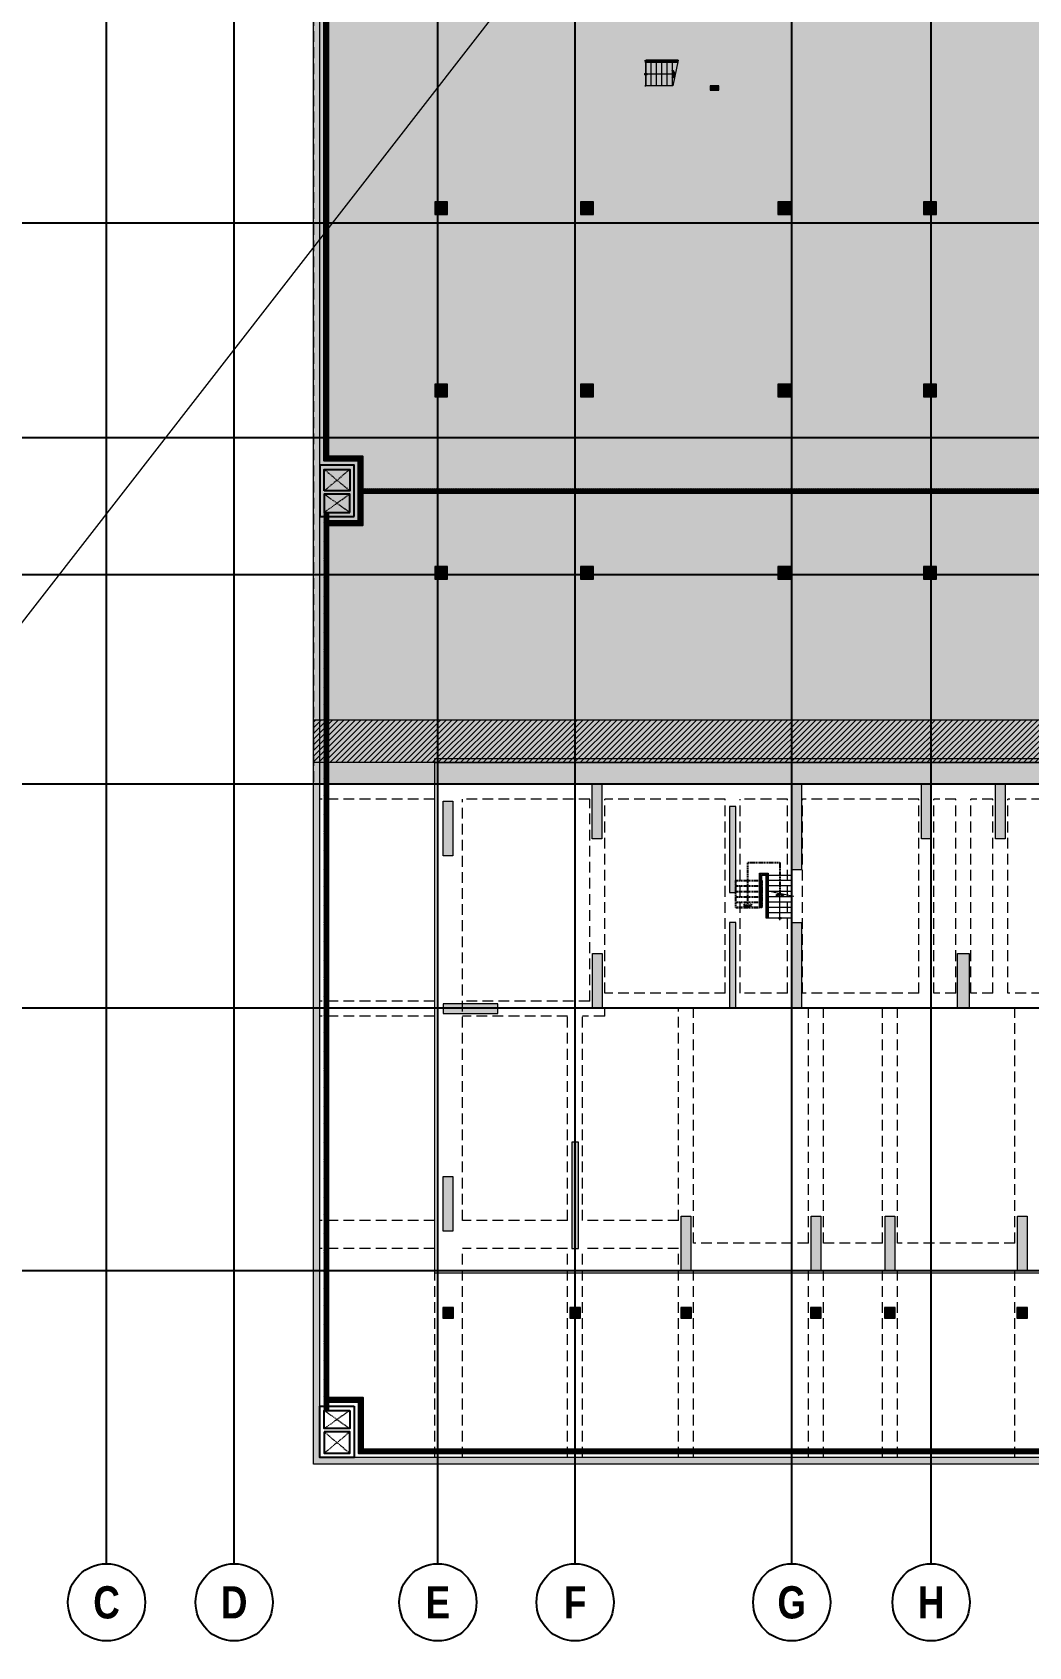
# Model space of a CAD drawing. Header units: millimetres. Extents: x 2356525 to 2927188, y -665534 to -417818.
# Drawn here: x 2423695 to 2470158, y -627497 to -552231 of the extents above; entities that cross this region are included whole.
import ezdxf
from ezdxf.enums import TextEntityAlignment as Align
from ezdxf.xclip import XClip

# ---------------------------------------------------------------- set-up
doc = ezdxf.new("R2010")
doc.units = ezdxf.units.MM
doc.header["$LTSCALE"] = 200
doc.header["$MEASUREMENT"] = 0
doc.header["$XCLIPFRAME"] = 0
for name, pattern in [('CHG_XX_Cot_Ham 2$0$MB_Luoi truc$0$HTT Hidden 21', [3, 2, -1]), ('CHG_XX_Damsan_Ham 2$0$CHG_XX_Damsan_Ham 2$0$HIDDEN', [0.375, 0.25, -0.125]), ('CHG_XX_Damsan_Ham 2$0$MB Ham 2$0$HIDDEN', [0.375, 0.25, -0.125]), ('CHG_XX_Damsan_Ham 2$0$MB Ham 2$0$Hidden21', [3, 2, -1]), ('CHG_XX_Luoi truc$0$MB_Luoi truc$0$Center101', [13, 10, -1, 1, -1])]:
    doc.linetypes.add(name, pattern=pattern)
doc.layers.get('0').update_dxf_attribs({"lineweight": 9})
doc.layers.get('Defpoints').update_dxf_attribs({"color": 10, "lineweight": 0})
for name, color, linetype in [('CHG_XX_Cot_Ham 2$0$mb_cot tang 1-3$0$Concrete Line', 6, 'Continuous'), ("CHG_XX_Damsan_Ham 2$0$CHG_XX_Damsan_Ham 2$0$'S_General_Hatch_8", 8, 'Continuous'), ('CHG_XX_Damsan_Ham 2$0$CHG_XX_Damsan_Ham 2$0$MEP-00-GENERAL-35', 2, 'Continuous'), ('CHG_XX_Damsan_Ham 2$0$MB Ham 2$0$Staircase', 30, 'Continuous'), ('CHG_XX_Damsan_Ham 2$0$MB Ham 2$0$Staircase Hidden', 34, 'CHG_XX_Damsan_Ham 2$0$MB Ham 2$0$Hidden21'), ('CHG_XX_Luoi truc$0$Grid', 34, 'Continuous'), ('CHG_XX_Luoi truc$0$Grid Line', 251, 'CHG_XX_Luoi truc$0$MB_Luoi truc$0$Center101')]:
    doc.layers.add(name, color=color, linetype=linetype)
for name, color, linetype, lineweight, plot in [('CHG_XX_Cot_Ham 2$0$NS-Column-H2', 90, 'Continuous', 13, False), ('CHG_XX_Cot_Ham 2$0$NS-Column-H2 @ 1', 90, 'Continuous', 13, False), ('CHG_XX_Cot_Ham 2$0$NS-Column-H2 @ 150', 90, 'Continuous', 13, False)]:
    doc.layers.add(name, color=color, linetype=linetype, lineweight=lineweight, plot=plot)
for name, color, linetype, lineweight in [('CHG_XX_Cot_Ham 2$0$NS-Pier-H2', 150, 'Continuous', 13), ('CHG_XX_Cot_Ham 2$0$NS-Pier-H2 @ 1', 150, 'Continuous', 13), ('CHG_XX_Cot_Ham 2$0$NS-Pier-H2 @ 150', 150, 'Continuous', 13), ("CHG_XX_Damsan_Ham 2$0$CHG_XX_Damsan_Ham 2$0$'S_General_Hidden_1 Thin", 1, 'CHG_XX_Damsan_Ham 2$0$CHG_XX_Damsan_Ham 2$0$HIDDEN', 18), ('CHG_XX_Damsan_Ham 2$0$CHG_XX_Damsan_Ham 2$0$CHG_XX_Damsan_Ham 2$0$Start net bao', 3, 'Continuous', 18), ('CHG_XX_Damsan_Ham 2$0$CHG_XX_Damsan_Ham 2$0$DBAO', 3, 'Continuous', 13), ('CHG_XX_Damsan_Ham 2$0$CHG_XX_Damsan_Ham 2$0$DMo', 9, 'CHG_XX_Damsan_Ham 2$0$CHG_XX_Damsan_Ham 2$0$HIDDEN', 9), ('CHG_XX_Damsan_Ham 2$0$CHG_XX_Damsan_Ham 2$0$DTE-MEP-H-SLAB TEXT', 3, 'Continuous', 0), ('CHG_XX_Damsan_Ham 2$0$CHG_XX_Damsan_Ham 2$0$HATCH', 154, 'Continuous', 9), ('CHG_XX_Damsan_Ham 2$0$CHG_XX_Damsan_Ham 2$0$mach ngung thi cong', 6, 'Continuous', 13), ('CHG_XX_Damsan_Ham 2$0$CHG_XX_Damsan_Ham 2$0$Start hatch', 8, 'Continuous', 25), ('CHG_XX_Damsan_Ham 2$0$CHG_XX_Damsan_Ham 2$0$Start hatch @ 1', 8, 'Continuous', 25), ('CHG_XX_Damsan_Ham 2$0$CHG_XX_Damsan_Ham 2$0$Start net bao', 3, 'Continuous', 18), ('CHG_XX_Damsan_Ham 2$0$HATCH', 57, 'Continuous', 9), ('CHG_XX_Damsan_Ham 2$0$mach ngung thi cong', 6, 'Continuous', 13), ('CHG_XX_Damsan_Ham 2$0$tam cap ram', 8, 'Continuous', 5)]:
    doc.layers.add(name, color=color, linetype=linetype, lineweight=lineweight)
doc.styles.add('CHG_XX_Luoi truc$0$MB_Luoi truc$0$Grid A-F$0$VNI-HelveCB', font='')
doc.styles.get('CHG_XX_Luoi truc$0$MB_Luoi truc$0$Grid A-F$0$VNI-HelveCB').set_extended_font_data('VNI-Helve-Condense', bold=True)
pattern_1 = [(45, (273994.73, -8650), (-44.194174, 44.194174), []), (135, (273994.73, -8650), (-44.194174, -44.194174), [])]

# ---------------------------------------------------------------- blocks, each defined once
blk = doc.blocks.new('*U865')
at = {"layer": 'CHG_XX_Cot_Ham 2$0$NS-Column-H2 @ 1'}
h = blk.add_hatch(color=256, dxfattribs=at)
h.dxf.hatch_style = 1
h.paths.add_polyline_path([(-300, -300), (-300, 300), (300, 300), (300, -300)])
at = {"layer": 'CHG_XX_Cot_Ham 2$0$NS-Column-H2 @ 150'}
h = blk.add_hatch(color=256, dxfattribs=at)
h.dxf.hatch_style = 1
h.paths.add_polyline_path([(-300, -300), (-300, 300), (300, 300), (300, -300)])
blk = doc.blocks.new('CHG_XX_Cot_Ham 2$0$HoBoi_C600x600')
at = {"layer": 'CHG_XX_Cot_Ham 2$0$NS-Column-H2'}
blk.add_lwpolyline([(300, -300), (300, 300), (-300, 300), (-300, -300)], close=True, dxfattribs=at)
blk.add_blockref('*U865', (0, 0), dxfattribs=at)
blk = doc.blocks.new('*U864')
at = {"layer": 'CHG_XX_Cot_Ham 2$0$NS-Pier-H2 @ 1'}
h = blk.add_hatch(color=256, dxfattribs=at)
h.dxf.hatch_style = 1
h.paths.add_polyline_path([(450, 0), (0, 0), (0, -2550), (450, -2550)])
at = {"layer": 'CHG_XX_Cot_Ham 2$0$NS-Pier-H2 @ 150'}
h = blk.add_hatch(color=256, dxfattribs=at)
h.dxf.hatch_style = 1
h.paths.add_polyline_path([(450, 0), (0, 0), (0, -2550), (450, -2550)])
blk = doc.blocks.new('CHG_XX_Cot_Ham 2$0$Block A_C450x2250')
at = {"layer": 'CHG_XX_Cot_Ham 2$0$NS-Pier-H2'}
blk.add_lwpolyline([(450, -2550), (0, -2550), (0, 0), (450, 0)], close=True, dxfattribs=at)
blk.add_blockref('*U864', (0, 0), dxfattribs=at)
blk = doc.blocks.new('CHG_XX_Cot_Ham 2$0$Block A_C4950x300')
at = {"layer": 'CHG_XX_Cot_Ham 2$0$NS-Pier-H2'}
h = blk.add_hatch(color=256, dxfattribs=at)
h.dxf.hatch_style = 1
h.paths.add_polyline_path([(4950, -300), (4950, 0), (0, 0), (0, -300)])
blk.add_lwpolyline([(4950, -300), (4950, 0), (0, 0), (0, -300)], close=True, dxfattribs=at)
blk = doc.blocks.new('CHG_XX_Cot_Ham 2$0$300x9400')
at = {"layer": 'CHG_XX_Cot_Ham 2$0$NS-Pier-H2'}
h = blk.add_hatch(color=5, dxfattribs=at)
h.dxf.hatch_style = 1
h.paths.add_polyline_path([(0, -4000), (300, -4000), (300, 0), (0, 0)])
h.paths.add_polyline_path([(300, -5400), (0, -5400), (0, -9400), (300, -9400)])
for points in [[(300, 0), (0, 0), (0, -4000), (300, -4000)], [(300, -5400), (0, -5400), (0, -9400), (300, -9400)]]:
    blk.add_lwpolyline(points, close=True, dxfattribs=at)
blk = doc.blocks.new('CHG_XX_Cot_Ham 2$0$Block A_C10450x300')
at = {"layer": 'CHG_XX_Cot_Ham 2$0$NS-Pier-H2'}
h = blk.add_hatch(color=256, dxfattribs=at)
h.dxf.hatch_style = 1
h.paths.add_polyline_path([(6450, 0), (6450, -450), (10450, -450), (10450, 0)])
h.paths.add_polyline_path([(4000, -450), (4000, 0), (0, 0), (0, -450)])
for points in [[(0, 0), (4000, 0), (4000, -450), (0, -450)], [(6450, 0), (10450, 0), (10450, -450), (6450, -450)]]:
    blk.add_lwpolyline(points, close=True, dxfattribs=at)
blk = doc.blocks.new('*U866')
at = {"layer": 'CHG_XX_Cot_Ham 2$0$NS-Column-H2 @ 1'}
h = blk.add_hatch(color=256, dxfattribs=at)
h.dxf.hatch_style = 1
h.paths.add_polyline_path([(-250, -250), (-250, 250), (250, 250), (250, -250)])
at = {"layer": 'CHG_XX_Cot_Ham 2$0$NS-Column-H2 @ 150'}
h = blk.add_hatch(color=256, dxfattribs=at)
h.dxf.hatch_style = 1
h.paths.add_polyline_path([(-250, -250), (-250, 250), (250, 250), (250, -250)])
blk = doc.blocks.new('CHG_XX_Cot_Ham 2$0$500x500')
at = {"layer": 'CHG_XX_Cot_Ham 2$0$NS-Column-H2'}
blk.add_lwpolyline([(250, -250), (250, 250), (-250, 250), (-250, -250)], close=True, dxfattribs=at)
blk.add_blockref('*U866', (0, 0), dxfattribs=at)
blk = doc.blocks.new('*U867')
at = {"layer": 'CHG_XX_Cot_Ham 2$0$NS-Pier-H2 @ 1'}
h = blk.add_hatch(color=256, dxfattribs=at)
h.dxf.hatch_style = 1
h.paths.add_polyline_path([(550, 0), (0, 0), (0, -2550), (550, -2550)])
at = {"layer": 'CHG_XX_Cot_Ham 2$0$NS-Pier-H2 @ 150'}
h = blk.add_hatch(color=256, dxfattribs=at)
h.dxf.hatch_style = 1
h.paths.add_polyline_path([(550, 0), (0, 0), (0, -2550), (550, -2550)])
blk = doc.blocks.new('CHG_XX_Cot_Ham 2$0$550x2550')
at = {"layer": 'CHG_XX_Cot_Ham 2$0$NS-Pier-H2'}
blk.add_lwpolyline([(550, -2550), (0, -2550), (0, 0), (550, 0)], close=True, dxfattribs=at)
blk.add_blockref('*U867', (0, 0), dxfattribs=at)
blk = doc.blocks.new('*U840')
at = {"layer": 'CHG_XX_Luoi truc$0$Grid', "lineweight": -2}
blk.add_line((0, -3), (0, 0), dxfattribs=at)
blk.add_circle((0, -9), 6, dxfattribs=at)
at = {"layer": 'CHG_XX_Luoi truc$0$Grid Line'}
blk.add_line((0, 0), (0, 608), dxfattribs=at)
at = {"layer": 'CHG_XX_Luoi truc$0$Grid', "lineweight": -2, "style": 'CHG_XX_Luoi truc$0$MB_Luoi truc$0$Grid A-F$0$VNI-HelveCB'}
for tag, p in [('GRIDSUB', (0, 617)), ('GRID', (0, -9))]:
    blk.add_attdef(tag, text='', height=5, dxfattribs=at).set_placement(p, align=Align.MIDDLE)
blk = doc.blocks.new('*U835')
at = {"layer": 'CHG_XX_Luoi truc$0$Grid', "lineweight": -2}
blk.add_line((0, -3), (0, 0), dxfattribs=at)
blk.add_circle((0, -9), 6, dxfattribs=at)
at = {"layer": 'CHG_XX_Luoi truc$0$Grid Line'}
blk.add_line((0, 0), (0, 608), dxfattribs=at)
at = {"layer": 'CHG_XX_Luoi truc$0$Grid', "lineweight": -2, "style": 'CHG_XX_Luoi truc$0$MB_Luoi truc$0$Grid A-F$0$VNI-HelveCB'}
for tag, p in [('GRIDSUB', (0, 617)), ('GRID', (0, -9))]:
    blk.add_attdef(tag, text='', height=5, dxfattribs=at).set_placement(p, align=Align.MIDDLE)
blk = doc.blocks.new('*U837')
at = {"layer": 'CHG_XX_Luoi truc$0$Grid Line'}
blk.add_line((0, 0), (0, 438), dxfattribs=at)
at = {"layer": 'CHG_XX_Luoi truc$0$Grid', "lineweight": -2, "style": 'CHG_XX_Luoi truc$0$MB_Luoi truc$0$Grid A-F$0$VNI-HelveCB'}
for tag, p in [('GRIDSUB', (0, 447)), ('GRID', (0, -9))]:
    blk.add_attdef(tag, text='', height=5, dxfattribs=at).set_placement(p, align=Align.MIDDLE)
blk = doc.blocks.new('CHG_XX_Luoi truc')
at = {"layer": 'CHG_XX_Luoi truc$0$Grid'}
ref = blk.add_blockref('*U835', (22700, -12747), dxfattribs=dict(at, xscale=300, yscale=300, zscale=300))
ref.add_attrib('GRID', 'C', dxfattribs={"lineweight": -2, "height": 1500, "style": 'CHG_XX_Luoi truc$0$MB_Luoi truc$0$Grid A-F$0$VNI-HelveCB'}).set_placement((22700, -15447), align=Align.MIDDLE)
ref = blk.add_blockref('*U835', (28650, -12747), dxfattribs=dict(at, xscale=300, yscale=300, zscale=300))
ref.add_attrib('GRID', 'D', dxfattribs={"lineweight": -2, "height": 1500, "style": 'CHG_XX_Luoi truc$0$MB_Luoi truc$0$Grid A-F$0$VNI-HelveCB'}).set_placement((28650, -15447), align=Align.MIDDLE)
ref = blk.add_blockref('*U835', (38150, -12747), dxfattribs=dict(at, xscale=300, yscale=300, zscale=300))
ref.add_attrib('GRID', 'E', dxfattribs={"lineweight": -2, "height": 1500, "style": 'CHG_XX_Luoi truc$0$MB_Luoi truc$0$Grid A-F$0$VNI-HelveCB'}).set_placement((38150, -15447), align=Align.MIDDLE)
ref = blk.add_blockref('*U835', (44550, -12747), dxfattribs=dict(at, xscale=300, yscale=300, zscale=300))
ref.add_attrib('GRID', 'F', dxfattribs={"lineweight": -2, "height": 1500, "style": 'CHG_XX_Luoi truc$0$MB_Luoi truc$0$Grid A-F$0$VNI-HelveCB'}).set_placement((44550, -15447), align=Align.MIDDLE)
ref = blk.add_blockref('*U835', (54650, -12747), dxfattribs=dict(at, xscale=300, yscale=300, zscale=300))
ref.add_attrib('GRID', 'G', dxfattribs={"lineweight": -2, "height": 1500, "style": 'CHG_XX_Luoi truc$0$MB_Luoi truc$0$Grid A-F$0$VNI-HelveCB'}).set_placement((54650, -15447), align=Align.MIDDLE)
ref = blk.add_blockref('*U840', (61150, -12747), dxfattribs=dict(at, xscale=300, yscale=300, zscale=300))
ref.add_attrib('GRID', 'H', dxfattribs={"lineweight": -2, "height": 1500, "style": 'CHG_XX_Luoi truc$0$MB_Luoi truc$0$Grid A-F$0$VNI-HelveCB'}).set_placement((61150, -15447), align=Align.MIDDLE)
at = {"layer": 'CHG_XX_Luoi truc$0$Grid', "xscale": 300.0000000000013, "yscale": 300.0000000000013, "zscale": 300.0000000000013, "rotation": 90}
for p in [(110703, 48850), (110703, 38850), (110703, 32450), (110703, 22700), (110703, 12250), (110703, 0)]:
    blk.add_blockref('*U837', p, dxfattribs=at)
blk = doc.blocks.new('CHG_XX_Cot_Ham 2')
at = {"layer": 'CHG_XX_Cot_Ham 2$0$NS-Column-H2'}
h = blk.add_hatch(color=256, dxfattribs=at)
h.dxf.hatch_style = 1
h.paths.add_polyline_path([(50848.5, 55250), (50848.5, 55050), (51248.5, 55050), (51248.5, 55250)])
at = {"layer": 'CHG_XX_Cot_Ham 2$0$NS-Pier-H2'}
h = blk.add_hatch(color=256, dxfattribs=at)
h.dxf.hatch_style = 1
h.paths.add_polyline_path([(99639.2, 163400), (-10900, 163400), (-10900, 85450), (-300, 85450), (-300, 84050), (32350, 84050), (32350, -9000), (103575.5, -9000), (106050, -6022), (106050, 158254.3)])
h.paths.add_polyline_path([(99533.7, 163100), (105750, 158110.4), (105750, 90450), (105650, 90450), (105750, 90450), (105750, 13850), (105750, 13722.3), (105750, -5913.6), (103434.7, -8700), (93599.8, -8700), (93299.8, -8700), (32650, -8700), (32650, 84350), (0, 84350), (0, 85750), (-10600, 85750), (-10600, 163100), (93600, 163100)], flags=16)
at = {"layer": 'CHG_XX_Cot_Ham 2$0$NS-Column-H2'}
blk.add_lwpolyline([(50848.5, 55250), (50848.5, 55050), (51248.5, 55050), (51248.5, 55250)], close=True, dxfattribs=at)
at = {"layer": 'CHG_XX_Cot_Ham 2$0$NS-Pier-H2'}
for p, q in [((32650, -8700), (32650, 84350)), ((32350, -9000), (32350, 84050)), ((103575.5, -9000), (32350, -9000)), ((93599.8, -8700), (32650, -8700))]:
    blk.add_line(p, q, dxfattribs=at)
at = {"layer": 'CHG_XX_Cot_Ham 2$0$NS-Pier-H2', "linetype": 'CHG_XX_Cot_Ham 2$0$MB_Luoi truc$0$HTT Hidden 21'}
blk.add_lwpolyline([(99639.2, 163400), (106050, 158254.3), (106050, -6022), (103575.5, -9000), (32350, -9000), (32350, 84050), (-300, 84050), (-300, 85450), (-10900, 85450), (-10900, 163400)], close=True, dxfattribs=at)
at = {"layer": 'CHG_XX_Cot_Ham 2$0$mb_cot tang 1-3$0$Concrete Line'}
blk.add_blockref('CHG_XX_Cot_Ham 2$0$300x9400', (51750, 21650), dxfattribs=at)
at = {"layer": 'CHG_XX_Cot_Ham 2$0$NS-Column-H2'}
for name, p in [('CHG_XX_Cot_Ham 2$0$HoBoi_C600x600', (38300, 49550)), ('CHG_XX_Cot_Ham 2$0$HoBoi_C600x600', (45100, 49550)), ('CHG_XX_Cot_Ham 2$0$HoBoi_C600x600', (54300, 49550)), ('CHG_XX_Cot_Ham 2$0$HoBoi_C600x600', (61100, 49550)), ('CHG_XX_Cot_Ham 2$0$HoBoi_C600x600', (38300, 41050)), ('CHG_XX_Cot_Ham 2$0$HoBoi_C600x600', (45100, 41050)), ('CHG_XX_Cot_Ham 2$0$HoBoi_C600x600', (54300, 41050)), ('CHG_XX_Cot_Ham 2$0$HoBoi_C600x600', (61100, 41050)), ('CHG_XX_Cot_Ham 2$0$HoBoi_C600x600', (38300, 32550)), ('CHG_XX_Cot_Ham 2$0$HoBoi_C600x600', (45100, 32550)), ('CHG_XX_Cot_Ham 2$0$HoBoi_C600x600', (54300, 32550)), ('CHG_XX_Cot_Ham 2$0$HoBoi_C600x600', (61100, 32550)), ('CHG_XX_Cot_Ham 2$0$500x500', (38625, -1950)), ('CHG_XX_Cot_Ham 2$0$500x500', (44550, -1950)), ('CHG_XX_Cot_Ham 2$0$500x500', (49725, -1950)), ('CHG_XX_Cot_Ham 2$0$500x500', (55775, -1950)), ('CHG_XX_Cot_Ham 2$0$500x500', (59225, -1950)), ('CHG_XX_Cot_Ham 2$0$500x500', (65400, -1950))]:
    blk.add_blockref(name, p, dxfattribs=at)
at = {"layer": 'CHG_XX_Cot_Ham 2$0$NS-Pier-H2'}
for name, p in [('CHG_XX_Luoi truc', (0, 0)), ('CHG_XX_Cot_Ham 2$0$Block A_C450x2250', (45350, 22700)), ('CHG_XX_Cot_Ham 2$0$Block A_C450x2250', (60700, 22700)), ('CHG_XX_Cot_Ham 2$0$Block A_C450x2250', (64150, 22700)), ('CHG_XX_Cot_Ham 2$0$Block A_C450x2250', (38400, 21900)), ('CHG_XX_Cot_Ham 2$0$Block A_C450x2250', (45352.5, 14800)), ('CHG_XX_Cot_Ham 2$0$Block A_C450x2250', (38400, 4400)), ('CHG_XX_Cot_Ham 2$0$Block A_C450x2250', (49500, 2550)), ('CHG_XX_Cot_Ham 2$0$Block A_C450x2250', (55550, 2550)), ('CHG_XX_Cot_Ham 2$0$Block A_C450x2250', (59000, 2550)), ('CHG_XX_Cot_Ham 2$0$Block A_C450x2250', (65175, 2550))]:
    blk.add_blockref(name, p, dxfattribs=at)
at = {"layer": 'CHG_XX_Cot_Ham 2$0$NS-Pier-H2', "rotation": 90}
for name, p in [('CHG_XX_Cot_Ham 2$0$Block A_C10450x300', (54650, 12250)), ('CHG_XX_Cot_Ham 2$0$Block A_C4950x300', (44400, 1050))]:
    blk.add_blockref(name, p, dxfattribs=at)
at = {"layer": 'CHG_XX_Cot_Ham 2$0$NS-Pier-H2', "xscale": -1, "rotation": 90}
blk.add_blockref('CHG_XX_Cot_Ham 2$0$Block A_C450x2250', (38400, 12450), dxfattribs=at)
at = {"layer": 'Defpoints'}
blk.add_blockref('CHG_XX_Cot_Ham 2$0$550x2550', (62376, 14800), dxfattribs=at)
blk = doc.blocks.new('CHG_XX_Damsan_Ham 2$0$CHG_XX_Damsan_Ham 2$0$sdfsgdh')
at = {"layer": 'CHG_XX_Damsan_Ham 2$0$CHG_XX_Damsan_Ham 2$0$Start hatch', "ltscale": 0.5}
h = blk.add_hatch(dxfattribs=at)
h.set_pattern_fill('ANSI37', color=256, scale=500)
h.set_pattern_definition(pattern_1)
h.paths.add_polyline_path([(43750, -78350), (43550, -78350), (43550, -123131), (45150, -123131), (45150, -125931), (43750, -125931), (43750, -125531), (43550, -125531), (43550, -126131), (43750, -126131), (45350, -126131), (45350, -122931), (43750, -122931)])
h = blk.add_hatch(dxfattribs=at)
h.set_pattern_fill('ANSI37', color=256, scale=500)
h.set_pattern_definition([(45, (-79807.79, -8650), (-44.194174, 44.194174), []), (135, (-79807.79, -8650), (-44.194174, -44.194174), [])])
h.paths.add_polyline_path([(45350, -124435), (45350, -124635), (114450, -124635), (114450, -124435)])
h = blk.add_hatch(dxfattribs=at)
h.set_pattern_fill('ANSI37', color=256, scale=500)
h.set_pattern_definition([(45, (273994.73, -7150), (-44.194174, 44.194174), []), (135, (273994.73, -7150), (-44.194174, -44.194174), [])])
h.paths.add_polyline_path([(99888, -169200), (99488, -169200), (99488, -167800), (102288, -167800), (102288, -169400), (103600, -169400), (103600, -146850), (103600, -146650), (103400, -146650), (103400, -169200), (102488, -169200), (102488, -167600), (99288, -167600), (99288, -169200), (45350, -169200), (45350, -169400), (99888, -169400)])
at = {"layer": 'CHG_XX_Damsan_Ham 2$0$CHG_XX_Damsan_Ham 2$0$Start hatch @ 1', "ltscale": 0.5}
h = blk.add_hatch(dxfattribs=at)
h.set_pattern_fill('ANSI37', color=256, scale=500)
h.set_pattern_definition(pattern_1)
h.paths.add_polyline_path([(43750, -126131), (43550, -126131), (43550, -167400), (43750, -167400), (43750, -167000), (45150, -167000), (45150, -169400), (45350, -169400), (45350, -170700), (45350, -166800), (43750, -166800)])
at = {"layer": 'CHG_XX_Damsan_Ham 2$0$CHG_XX_Damsan_Ham 2$0$DTE-MEP-H-SLAB TEXT', "color": 2, "ltscale": 0.5}
for p, q in [((45350, -124435), (114450, -124435)), ((45350, -124435), (45350, -124635)), ((45350, -124635), (114450, -124635)), ((43550, -125531), (43550, -167400)), ((43750, -125531), (43550, -125531)), ((43750, -125531), (43750, -125931)), ((43750, -126131), (43750, -166800)), ((43750, -167000), (43750, -167400)), ((43750, -167400), (43550, -167400))]:
    blk.add_line(p, q, dxfattribs=at)
at = {"layer": 'CHG_XX_Damsan_Ham 2$0$CHG_XX_Damsan_Ham 2$0$MEP-00-GENERAL-35'}
for points in [[(43750, -125931), (45150, -125931), (45150, -123131), (43550, -123131), (43550, -78350)], [(43750, -126131), (45350, -126131), (45350, -122931), (43750, -122931), (43750, -78950)], [(43750, -166800), (45350, -166800), (45350, -169200), (99288, -169200)], [(43750, -167000), (45150, -167000), (45150, -169400), (99888, -169400)]]:
    blk.add_lwpolyline(points, dxfattribs=at)
for points in [[(44950, -125731), (44950, -123331), (43350, -123331), (43350, -125731)], [(43550, -124531), (43550, -123531), (44750, -123531), (44750, -124531)], [(44750, -125531), (44750, -124681), (43550, -124681), (43550, -125531)], [(44950, -167200), (44950, -169600), (43350, -169600), (43350, -167200)], [(44750, -167400), (44750, -168250), (43550, -168250), (43550, -167400)], [(43550, -168400), (43550, -169400), (44750, -169400), (44750, -168400)]]:
    blk.add_lwpolyline(points, close=True, dxfattribs=at)
blk = doc.blocks.new('CHG_XX_Damsan_Ham 2$0$MB Ham 2$0$Dot')
at = {"linetype": 'ByBlock', "lineweight": -2}
h = blk.add_hatch(color=0, dxfattribs=at)
edge = h.paths.add_edge_path()
edge.add_arc((0, 0), 0.5, 0, 360)
at = {"color": 0, "linetype": 'ByBlock', "lineweight": -2}
blk.add_line((0, -1), (0, 1), dxfattribs=at)
blk.add_circle((0, 0), 0.5, dxfattribs=at)
blk = doc.blocks.new('CHG_XX_Damsan_Ham 2$0$MB Ham 2$0$Arrow 60')
at = {"linetype": 'ByBlock', "lineweight": -2}
h = blk.add_hatch(color=0, dxfattribs=at)
h.paths.add_polyline_path([(1.88, 0.94), (1.65, 1.38), (0, 0.56), (-1.65, 1.38), (-1.88, 0.94), (0, 0)], flags=17)
h.paths.add_polyline_path([(1.65, 1.38), (1.88, 0.94), (0, 0), (-1.88, 0.94), (-1.65, 1.38), (0, 0.56)])
blk.add_hatch(color=0, dxfattribs=at).paths.add_polyline_path([(1.65, 1.38), (1.88, 0.94), (0, 0), (-1.88, 0.94), (-1.65, 1.38), (0, 0.56)])
at = {"color": 0, "linetype": 'ByBlock', "lineweight": -2}
blk.add_lwpolyline([(1.65, 1.38), (1.88, 0.94), (0, 0), (-1.88, 0.94), (-1.65, 1.38), (0, 0.56)], close=True, dxfattribs=at)
blk = doc.blocks.new('*U854')
at = {"layer": 'CHG_XX_Damsan_Ham 2$0$tam cap ram'}
h = blk.add_hatch(dxfattribs=at)
h.set_pattern_fill('_USER', color=256, scale=250, angle=90, pattern_type=0)
h.set_pattern_definition([(90, (2200, 2550), (-250, 2e-14), [])])
h.paths.add_polyline_path([(1200, 2550), (3200, 2550), (3200, 1450), (1200, 1450)])
h.paths.add_polyline_path([(1200, 1400), (3200, 1400), (3200, 1350), (1200, 1350)])
h.paths.add_polyline_path([(1200, 1200), (3200, 1200), (3200, 1150), (1200, 1150)])
h.paths.add_polyline_path([(1200, 1100), (3200, 1100), (3200, 0), (1200, 0)])
at = {"layer": 'CHG_XX_Damsan_Ham 2$0$MB Ham 2$0$Staircase'}
for p, q in [((1200, 0), (1200, 1100)), ((3200, 0), (3200, 1100)), ((0, 0), (4400, 0))]:
    blk.add_line(p, q, dxfattribs=at)
at = {"layer": 'CHG_XX_Damsan_Ham 2$0$MB Ham 2$0$Staircase Hidden'}
for p, q in [((4400, 2550), (4400, 0)), ((4400, 1200), (4400, 1350))]:
    blk.add_line(p, q, dxfattribs=at)
at = {"layer": 'CHG_XX_Damsan_Ham 2$0$tam cap ram'}
for p, q in [((0, 0), (0, 2550)), ((0, 2550), (4400, 2550)), ((1200, 1450), (1200, 2550)), ((1598, 1350), (1848, 2550)), ((1700, 1350), (1950, 2550)), ((3200, 1450), (3200, 2550)), ((600, 550), (600, 2000)), ((600, 2000), (3800, 2000)), ((3800, 550), (3800, 2000)), ((1100, 1100), (1100, 1450)), ((1100, 1450), (3300, 1450)), ((1100, 1100), (3300, 1100)), ((1150, 1150), (1150, 1400)), ((1150, 1400), (3250, 1400)), ((1150, 1150), (3250, 1150)), ((1200, 1150), (1200, 1400)), ((1200, 1400), (1200, 1350)), ((1200, 1350), (3200, 1350)), ((1200, 1200), (3200, 1200)), ((1200, 1200), (1200, 1150)), ((3200, 1150), (3200, 1400)), ((3250, 1150), (3250, 1400)), ((3300, 1100), (3300, 1450)), ((600, 550), (3800, 550))]:
    blk.add_line(p, q, dxfattribs=at)
for points in [[(1200, 2550), (3200, 2550), (3200, 1450), (1200, 1450)], [(1200, 1400), (3200, 1400), (3200, 1350), (1200, 1350)], [(1200, 1200), (3200, 1200), (3200, 1150), (1200, 1150)], [(1200, 1100), (3200, 1100), (3200, 0), (1200, 0)]]:
    blk.add_lwpolyline(points, close=True, dxfattribs=at)
for centre, start, end in [((1200, 1350), 90, 180), ((3200, 1350), 0, 90), ((1200, 1200), 180, 270), ((3200, 1200), 270, 0)]:
    blk.add_arc(centre, 1200, start, end, dxfattribs=at)
at = {"layer": 'CHG_XX_Damsan_Ham 2$0$tam cap ram', "yscale": 100, "zscale": 100}
for name, p, xscale, rotation in [('CHG_XX_Damsan_Ham 2$0$MB Ham 2$0$Arrow 60', (1835, 2000), 100, 270), ('CHG_XX_Damsan_Ham 2$0$MB Ham 2$0$Dot', (3200, 2000), 100, 270), ('CHG_XX_Damsan_Ham 2$0$MB Ham 2$0$Arrow 60', (3200, 550), -100, 90)]:
    blk.add_blockref(name, p, dxfattribs=dict(at, xscale=xscale, rotation=rotation))
blk = doc.blocks.new('CHG_XX_Damsan_Ham 2$0$ArchStaireH2')
at = {"layer": 'CHG_XX_Damsan_Ham 2$0$MB Ham 2$0$Staircase', "color": 8, "linetype": 'CHG_XX_Damsan_Ham 2$0$MB Ham 2$0$HIDDEN'}
for p, q in [((39800, -123100), (40900, -123100)), ((39800, -123350), (40900, -123350)), ((39800, -123600), (40900, -123600)), ((39800, -123850), (40900, -123850)), ((39800, -124100), (40900, -124100))]:
    blk.add_line(p, q, dxfattribs=at)
for points in [[(40350, -124100), (40350, -122000), (41850, -122000), (41850, -123440)], [(40900, -124100), (39800, -124100), (39800, -122850), (41000, -122850), (41000, -124100), (40950, -124100)]]:
    blk.add_lwpolyline(points, dxfattribs=at)
blk.add_lwpolyline([(40185, -123962), (40163, -124006), (40350, -124100), (40538, -124006), (40515, -123962), (40350, -124044)], close=True, dxfattribs=at)
at = {"layer": 'CHG_XX_Damsan_Ham 2$0$tam cap ram'}
for p, q in [((40950, -122850), (40950, -124100)), ((40950, -123100), (41000, -123100)), ((40950, -123350), (41000, -123350)), ((41250, -122850), (41200, -122850)), ((41250, -123100), (41200, -123100)), ((41200, -123304), (42500, -123575)), ((41250, -123350), (41200, -123350)), ((42400, -122850), (41300, -122850)), ((42400, -123100), (41300, -123100)), ((42400, -123350), (41300, -123350)), ((40950, -123600), (41000, -123600)), ((40950, -123850), (41000, -123850)), ((40950, -124100), (41000, -124100)), ((41250, -123600), (41200, -123600)), ((41250, -123850), (41200, -123850)), ((41250, -124100), (41200, -124100)), ((42400, -123600), (41300, -123600)), ((42400, -123850), (41300, -123850)), ((42400, -124100), (41300, -124100)), ((41850, -124600), (41850, -123440)), ((41250, -124350), (41200, -124350)), ((42400, -124350), (41300, -124350))]:
    blk.add_line(p, q, dxfattribs=at)
for points in [[(41250, -123315), (41250, -122550), (40950, -122550), (40950, -124100), (40900, -124100), (40900, -122500), (41300, -122500), (41300, -123315)], [(41000, -122850), (41000, -122600), (41200, -122600)], [(41200, -123304), (41200, -122600), (41250, -122600)], [(41300, -122600), (42400, -122600), (42400, -123554)], [(40950, -124100), (40950, -122850), (41000, -122850), (41000, -124100)], [(42400, -123554), (42400, -124600), (41200, -124600), (41200, -123304)], [(41300, -123325), (41300, -124600), (41250, -124600), (41250, -123315)]]:
    blk.add_lwpolyline(points, dxfattribs=at)
ref = blk.add_blockref('*U854', (38800, -83250), dxfattribs=dict(rotation=180))
XClip(ref).set_block_clipping_path([(3250, 1350), (3249.9999999999, 2550), (1945, 2550), (1695, 1350)])
for name, p, xscale, yscale, zscale, rotation in [('CHG_XX_Damsan_Ham 2$0$MB Ham 2$0$Arrow 60', (41850, -123440), -100.0000000000001, 100.0000000000001, 100, 179.9999999242676), ('CHG_XX_Damsan_Ham 2$0$MB Ham 2$0$Dot', (41850, -124600), 100.0000000000002, 100.0000000000002, 100.0000000000002, 359.9999999242676)]:
    blk.add_blockref(name, p, dxfattribs=dict(at, xscale=xscale, yscale=yscale, zscale=zscale, rotation=rotation))
blk = doc.blocks.new('CHG_XX_Damsan_Ham 2', base_point=(3089256, -609981))
at = {"layer": "CHG_XX_Damsan_Ham 2$0$CHG_XX_Damsan_Ham 2$0$'S_General_Hatch_8"}
h = blk.add_hatch(dxfattribs=at)
h.set_pattern_fill('CROSS', color=256, scale=2000)
edge = h.paths.add_edge_path()
edge.add_line((76750, 42625), (76750, 65250))
edge.add_line((76750, 65250), (76750, 65850))
edge.add_line((76750, 65850), (77900, 65850))
edge.add_line((77900, 65850), (77900, 89350))
edge.add_line((77900, 89350), (76850, 89350))
edge.add_line((76850, 89350), (76850, 90650))
edge.add_line((76850, 90650), (76852, 131950))
edge.add_line((76852, 131950), (51950, 131950))
edge.add_line((51950, 131950), (51950, 130600))
edge.add_line((51950, 130600), (22700, 130600))
edge.add_line((22700, 130600), (22700, 84050))
edge.add_line((22700, 84050), (32350, 84050))
edge.add_line((32350, 84050), (32350, 22700))
edge.add_line((32350, 22700), (76500, 22700))
edge.add_line((76500, 22700), (76500, 23518))
edge.add_line((76500, 23518), (76750, 23518))
edge.add_line((76750, 23518), (76750, 42625))
edge.add_line((76750, 42625), (76750, 43198))
at = {"layer": 'CHG_XX_Damsan_Ham 2$0$CHG_XX_Damsan_Ham 2$0$HATCH'}
h = blk.add_hatch(dxfattribs=at)
h.set_pattern_fill('ANSI31', color=256, scale=1500)
h.set_pattern_definition([(45, (-2702289.21, 609981.01), (-132.582521, 132.582521), [])])
h.paths.add_polyline_path([(32350, 25700), (73852, 25700), (73852, 127600), (25700, 127600), (25700, 84350), (23700, 84350), (23700, 129600), (75851, 129600), (75851, 23700), (32350, 23700)])
at = {"layer": "CHG_XX_Damsan_Ham 2$0$CHG_XX_Damsan_Ham 2$0$'S_General_Hidden_1 Thin", "ltscale": 10}
for p, q in [((32350, 84050), (32350, 22700)), ((38000, 22700), (32650, 22700)), ((45178, 22700), (39300, 22700)), ((51550, 22700), (45928, 22700)), ((54450, 22700), (52250, 22700)), ((60700, 22700), (55150, 22700)), ((62301, 22700), (61150, 22700)), ((70075, 22700), (63001, 22700)), ((38000, 22000), (32650, 22000)), ((38000, 12575), (38000, 22000)), ((45228, 22000), (39300, 22000)), ((39300, 2350), (39300, 22000)), ((45228, 12575), (45228, 22000)), ((51550, 22000), (45928, 22000)), ((45928, 12950), (45928, 22000)), ((51550, 12950), (51550, 22000)), ((54450, 22000), (52250, 22000)), ((52250, 12950), (52250, 22000)), ((54450, 12950), (54450, 22000)), ((60575, 22000), (55150, 22000)), ((55150, 12950), (55150, 22000)), ((60575, 12950), (60575, 22000)), ((62301, 22000), (61275, 22000)), ((61275, 12950), (61275, 22000)), ((62301, 12950), (62301, 22000)), ((64025, 22000), (63001, 22000)), ((63001, 12950), (63001, 22000)), ((64025, 12950), (64025, 22000)), ((70075, 22000), (64725, 22000)), ((64725, 12950), (64725, 22000)), ((51550, 12950), (45928, 12950)), ((54450, 12950), (52250, 12950)), ((60575, 12950), (55150, 12950)), ((62301, 12950), (61275, 12950)), ((64025, 12950), (63001, 12950)), ((70075, 12950), (64725, 12950)), ((38000, 12575), (32650, 12575)), ((45228, 12575), (39300, 12575)), ((49375, 12250), (45928, 12250)), ((45928, 11875), (45928, 12250)), ((49375, 2350), (49375, 12250)), ((55425, 12250), (50075, 12250)), ((50075, 1300), (50075, 12250)), ((55425, 1300), (55425, 12250)), ((58875, 12250), (56125, 12250)), ((56125, 1300), (56125, 12250)), ((58875, 1300), (58875, 12250)), ((65050, 12250), (59575, 12250)), ((59575, 1300), (59575, 12250)), ((65050, 1300), (65050, 12250)), ((38000, 11875), (32650, 11875)), ((38000, 2350), (38000, 11875)), ((44200, 11875), (39300, 11875)), ((44200, 2350), (44200, 11875)), ((45928, 11875), (44900, 11875)), ((44900, 2350), (44900, 11875)), ((38000, 2350), (32650, 2350)), ((44200, 2350), (39300, 2350)), ((49375, 2350), (44900, 2350)), ((38000, 1050), (32650, 1050)), ((38000, -8700), (38000, 1050)), ((44200, 1050), (39300, 1050)), ((39300, -8700), (39300, 1050)), ((44200, -8700), (44200, 1050)), ((49375, 1050), (44900, 1050)), ((44900, -8700), (44900, 1050)), ((49375, -8700), (49375, 1050)), ((55425, 1300), (50075, 1300)), ((58875, 1300), (56125, 1300)), ((65050, 1300), (59575, 1300)), ((55425, 0), (50075, 0)), ((50075, -8700), (50075, 0)), ((55425, -8700), (55425, 0)), ((58875, 0), (56125, 0)), ((56125, -8700), (56125, 0)), ((58875, -8700), (58875, 0)), ((65050, 0), (59575, 0)), ((59575, -8700), (59575, 0)), ((65050, -8700), (65050, 0))]:
    blk.add_line(p, q, dxfattribs=at)
blk.add_lwpolyline([(32350, 22700), (76597, 22700), (76750, 24350), (76750, 32950), (76750, 40700), (76750, 65850), (77900, 65850)], dxfattribs=at)
at = {"layer": 'CHG_XX_Damsan_Ham 2$0$CHG_XX_Damsan_Ham 2$0$CHG_XX_Damsan_Ham 2$0$Start net bao'}
for points in [[(-10900, 163400), (99639, 163400), (106050, 158250), (106050, -6022), (103576, -9000), (32350, -9000), (32350, 84050), (-300, 84050)], [(93300, -8700), (32650, -8700), (32650, 84350), (0, 84350)]]:
    blk.add_lwpolyline(points, dxfattribs=at)
at = {"layer": 'CHG_XX_Damsan_Ham 2$0$CHG_XX_Damsan_Ham 2$0$DMo'}
for p, q in [((32850, 37369), (34050, 36369)), ((34050, 37369), (32850, 36369)), ((32850, 36219), (34050, 35369)), ((34050, 36219), (32850, 35369)), ((32850, -6500), (34050, -7350)), ((34050, -6500), (32850, -7350)), ((32850, -7500), (34050, -8500)), ((34050, -7500), (32850, -8500))]:
    blk.add_line(p, q, dxfattribs=at)
at = {"layer": 'CHG_XX_Damsan_Ham 2$0$CHG_XX_Damsan_Ham 2$0$HATCH'}
blk.add_lwpolyline([(32350, 25700), (73852, 25700), (73852, 127600), (25700, 127600), (25700, 84350), (23700, 84350), (23700, 129600), (75851, 129600), (75851, 23700), (32350, 23700), (32350, 25700)], dxfattribs=at)
at = {"layer": 'CHG_XX_Damsan_Ham 2$0$CHG_XX_Damsan_Ham 2$0$mach ngung thi cong'}
blk.add_lwpolyline([(38000, 23700), (75851, 23700), (75851, 50950), (99650, 50950), (99650, -100), (38000, -100)], close=True, dxfattribs=at)
at = {"layer": 'CHG_XX_Damsan_Ham 2$0$CHG_XX_Damsan_Ham 2$0$Start net bao'}
for points in [[(-10900, 163400), (99639, 163400), (106050, 158250), (106050, -6022), (103576, -9000), (32350, -9000), (32350, 84050), (-300, 84050)], [(93300, -8700), (32650, -8700), (32650, 84350), (0, 84350)]]:
    blk.add_lwpolyline(points, dxfattribs=at)
at = {"layer": 'CHG_XX_Damsan_Ham 2$0$mach ngung thi cong'}
blk.add_lwpolyline([(38000, 23900), (75549, 23900), (75549, 50950), (99650, 50950), (99650, -100), (38000, -100)], close=True, dxfattribs=at)
at = {"layer": 'CHG_XX_Damsan_Ham 2$0$CHG_XX_Damsan_Ham 2$0$DBAO'}
blk.add_blockref('CHG_XX_Cot_Ham 2', (0, 0), dxfattribs=at)
at = {"layer": 'CHG_XX_Damsan_Ham 2$0$CHG_XX_Damsan_Ham 2$0$DTE-MEP-H-SLAB TEXT'}
blk.add_blockref('CHG_XX_Damsan_Ham 2$0$CHG_XX_Damsan_Ham 2$0$sdfsgdh', (-10700, 160900), dxfattribs=at)
at = {"layer": 'CHG_XX_Damsan_Ham 2$0$HATCH'}
for name, p in [('CHG_XX_Cot_Ham 2', (0, 0)), ('CHG_XX_Damsan_Ham 2$0$ArchStaireH2', (12250, 141050))]:
    blk.add_blockref(name, p, dxfattribs=at)

msp = doc.modelspace()

# ---------------------------------------------------------------- linework, layer by layer
msp.add_lwpolyline([(2549049.1, -417818.1), (2356525, -665534.4)])

# ---------------------------------------------------------------- block references
msp.add_blockref('CHG_XX_Damsan_Ham 2', (5493713.9, -1219962))

doc.saveas('drawing.dxf')
